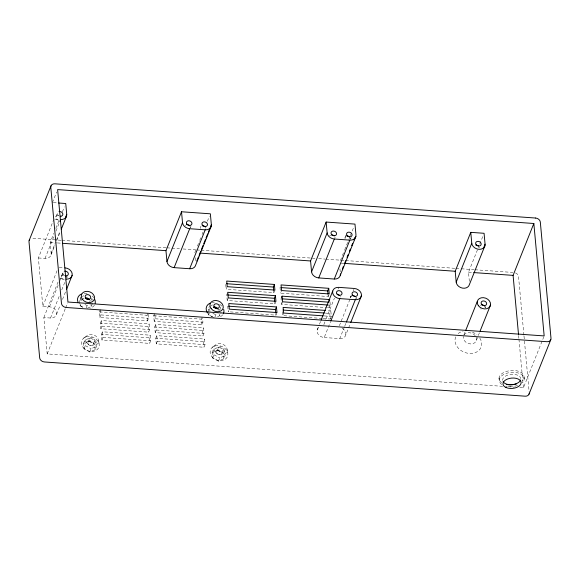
<?xml version="1.0" encoding="UTF-8"?>
<svg xmlns="http://www.w3.org/2000/svg" width="580" height="580" viewBox="0 0 580 580"><rect width="100%" height="100%" fill="white"/><g stroke="black" fill="none" stroke-linecap="round" stroke-linejoin="round"><path stroke-width="0.43" stroke-dasharray="2.9 2.17" d="M52.425 202.565L56.644 192.024M502.635 386.331L47.197 353.909L43.855 317.557L50.511 318.036A6.851 5.423 21.8 0 0 56.644 312.888A6.851 5.423 21.8 0 0 49.474 306.791L42.826 306.32L38.381 257.969L53.614 219.885M55.789 217L57.347 213.106M38.381 257.969L45.037 258.441A6.851 5.423 21.8 0 0 51.17 253.293L50.17 242.425L53.817 233.319M55.803 228.353L59.443 219.24M62.422 211.794L64.409 206.821M45.037 258.441L54.303 235.255M55.963 231.115L59.936 221.183M51.17 253.293L55.144 243.361M56.47 240.048L60.11 230.942M51.076 254.729L55.049 244.796M56.709 240.656L60.023 232.377M42.826 306.32L57.391 269.888M43.855 317.557L58.094 281.96M61.27 276.595L62.821 272.702M49.474 306.791L58.747 283.606M60.073 280.299L63.713 271.186M50.511 318.036L59.45 295.677M61.77 289.884L65.743 279.951M66.736 278.19L67.36 276.631M56.557 314.324L60.197 305.218M62.517 299.425L65.83 291.145M47.197 353.909L65.272 308.719M65.605 307.886L67.614 302.861M82.94 307.32L80.033 305.769L79.532 300.331L80.83 297.09M80.033 305.769L80.685 304.145M86.181 308.067L87.152 305.638L89.429 304.645M90.676 301.121L91.974 297.881M87.377 308.219L91.176 306.559L92.474 303.318M83.491 343.433L84.789 340.185L90.11 337.864L95.932 340.982L96.432 346.412L95.135 349.66L89.813 351.98L83.991 348.863L83.491 343.433L88.812 341.113L90.11 337.864M83.991 348.863L85.289 345.622L84.789 340.185M148.226 314.295L148.596 318.311L147.559 320.907L99.869 317.507L99.354 311.888L100.13 309.945M87.877 342.505L89.175 339.264M99.869 317.507L100.906 314.918L100.391 309.292M100.383 323.132L101.42 320.537L149.111 323.93L149.625 329.556L148.589 332.151L100.898 328.751L100.383 323.132L148.074 326.525L149.111 323.93M89.813 351.98L91.111 348.732L96.432 346.412M93.344 344.099L94.641 340.859M95.135 349.66L94.634 344.223L95.932 340.982M100.898 328.751L101.942 326.156L101.42 320.537M101.42 334.377L102.457 331.782L150.147 335.175L150.662 340.801L149.625 343.389L101.935 339.996L101.42 334.377L149.111 337.77L150.147 335.175M101.935 339.996L102.972 337.4L102.457 331.782M147.559 320.907L147.037 315.281L147.82 313.338M154.215 321.378L153.693 315.759L154.729 313.164L155.251 318.782L154.215 321.378L201.898 324.771L202.942 322.183L202.572 318.166M190.972 226.229L190.349 227.788A2.857 2.262 21.8 0 0 190.392 227.186M154.729 326.997L155.766 324.409L203.457 327.801L203.971 333.42L202.935 336.016L155.244 332.623L154.729 326.997L202.42 330.397L203.457 327.801M155.244 332.623L156.281 330.027L155.766 324.409M155.759 338.242L156.796 335.646L204.486 339.046L205.008 344.665L203.964 347.26L156.281 343.868L155.759 338.242L203.45 341.642L204.486 339.046M156.281 343.868L157.318 341.272L156.796 335.646M194.793 252.72L195.786 250.234M197.439 246.094L199.426 241.128M199.759 240.301L200.752 237.814M202.079 234.508L203.073 232.022M207.379 221.256L209.365 216.289M201.898 324.771L201.383 319.152L202.159 317.209M208.466 312.598L208.184 309.488L209.481 306.247M213.774 317.651L208.684 314.925L209.329 313.301M214.825 317.231L215.804 314.795L218.08 313.802M274.913 290.072L273.869 292.668L226.186 289.268L226.961 287.325M227.476 292.943L226.7 294.894L227.215 300.512L274.906 303.906L275.942 301.317M217.543 316.709L219.827 315.716L221.118 312.475M227.215 300.512L228.252 297.917M276.979 312.555L275.935 315.15L228.252 311.757L228.767 310.459M212.142 352.589L213.44 349.349L218.762 347.029L224.583 350.139L225.083 355.576L223.786 358.817L218.464 361.137L212.643 358.027L212.142 352.589L217.464 350.269L218.762 347.029M212.643 358.027L213.94 354.779L213.44 349.349M216.529 351.661L217.826 348.421M218.464 361.137L219.762 357.896L225.083 355.576M221.995 353.256L223.293 350.015M223.786 358.817L223.286 353.38L224.583 350.139M328.737 295.235L328.215 296.532L280.524 293.139L281.561 290.544M281.561 297.467L281.046 298.758L281.561 304.384L326.547 307.589M281.561 304.384L282.598 301.788M322.183 318.442L282.59 315.629L283.627 313.033M345.027 237.59L346.586 233.704M340.409 260.536L342.062 256.396M342.396 255.562L344.382 250.596M344.708 249.77L348.681 239.837M349.015 239.004L350.008 236.524M350.342 235.698L353.655 227.418M351.118 237.633L350.501 239.185A2.857 2.262 21.8 0 0 350.385 237.974M317.144 329.984L319.13 325.017M319.464 324.184L320.791 320.878M327.446 307.646L329.251 307.777L330.288 305.181L329.846 300.368M323.85 324.619L325.837 319.652M326.17 318.819L334.45 298.12M338.089 289.014L338.756 287.361M323.082 318.507L330.281 319.022L329.766 313.403L330.803 310.808L326.301 310.488M330.281 319.022L331.318 316.426L330.803 310.808M318.637 327.584A6.851 5.423 21.8 0 0 317.753 333.609A6.851 5.423 21.8 0 0 324.22 337.517L330.513 321.784M350.508 297.185L351.132 295.626M339.38 325.721L350.305 298.403M350.639 297.569L351.299 295.916M353.285 290.95L353.952 289.297M324.22 337.517L339.75 338.618L344.382 327.033M344.716 326.199L346.043 322.893M356.599 297.221L355.975 298.772A2.857 2.262 21.8 0 0 355.533 296.974M339.75 338.618A6.851 5.423 21.8 0 0 345.796 334.914L350.429 323.321M469.35 281.401L468.502 272.208L478.442 247.37M479.762 244.057L482.748 236.604M463.986 334.725L465.32 331.39M485.692 306.414L485.068 307.973A2.857 2.262 21.8 0 0 484.96 306.755M476.441 340.214L479.442 332.71M519.803 387.556L523.421 387.81L543.837 336.762M83.593 338.205L86.84 335.748M212.244 347.362L215.485 344.904M82.353 296.423L83.868 295.764M79.532 300.331L81.055 299.671M81.816 299.338L84.093 298.345M211.004 305.587L212.519 304.921M208.184 309.488L209.706 308.828M53.317 202.63L57.753 202.942M54.774 219.117L59.769 219.472M61.103 240.287L33.089 238.293A4.567 3.618 21.8 0 0 31.422 238.46M62.002 240.352L165.909 247.747M166.808 247.812L179.459 248.711M183.07 248.972L195.721 249.871M196.627 249.936L200.238 250.19M201.144 250.255L314.983 258.361M318.594 258.615L324.923 259.071M325.822 259.13L344.796 260.485M345.702 260.55L455.024 268.33M455.931 268.395L460.447 268.714M461.354 268.779L473.998 269.678M474.904 269.743L512.851 272.448M50.17 242.425L56.456 242.875M57.355 242.933L61.842 243.252M341.207 263.146L343.904 263.334M468.502 272.208L473.853 272.586M59.218 267.46L65.04 267.88M60.255 278.704L64.409 279.002M328.49 305.058L330.288 305.181M325.264 313.077L329.766 313.403M324.118 315.911L331.318 316.426M99.354 311.888L147.037 315.281M153.693 315.759L201.383 319.152M100.906 314.918L148.596 318.311M155.251 318.782L202.942 322.183M101.942 326.156L149.625 329.556M156.281 330.027L203.971 333.42M102.972 337.4L150.662 340.801M157.318 341.272L205.008 344.665M508.058 386.722L514.387 387.172M217.87 309.502L219.327 310.286L220.625 307.045L220.835 309.372M212.889 313.236L215.804 314.795M217.464 350.269L223.286 353.38M213.94 354.779L219.762 357.896M84.97 304.471L87.152 305.638M88.812 341.113L94.634 344.223M85.289 345.622L91.111 348.732M227.215 349.689L227.875 353.742M98.564 340.532L99.224 344.578M523.914 335.117L518.534 276.573A4.567 3.618 21.8 0 0 515.475 272.919M523.994 336.016L529.214 392.754M524.044 377.123L524.218 378.994M518.629 335.646L518.875 338.343M518.955 339.242L523.421 387.81M499.003 378.131L499.177 380.009M339.952 268.866L340.257 272.216M328.07 294.93L328.215 296.532M328.954 304.565L329.251 307.777M280.01 287.52L280.524 293.139M282.221 311.612L282.59 315.629M273.724 291.058L273.869 292.668M274.76 302.303L274.906 303.906M275.79 313.548L275.935 315.15M225.743 284.454L226.186 289.268M227.73 306.138L228.252 311.757M219.682 314.164L219.827 315.716M209.764 309.35L209.982 311.685M208.539 313.374L208.684 314.925M202.42 330.397L202.935 336.016M203.45 341.642L203.964 347.26M195.257 257.738L195.714 262.755M148.074 326.525L148.589 332.151M149.111 337.77L149.625 343.389M92.046 298.656L92.184 300.208M90.958 304.232L91.176 306.559M80.903 297.866L81.258 301.745M501.627 382.626A12.564 7.127 -5.3 0 1 502.744 373.078A12.564 7.127 -5.3 0 1 519.383 371.577A12.564 7.127 -5.3 0 1 522.13 380.77M501.801 384.497A12.564 7.127 -5.3 0 1 502.918 374.948A12.564 7.127 -5.3 0 1 519.557 373.447A12.564 7.127 -5.3 0 1 522.304 382.648M517.548 385.453A12.564 7.127 -5.3 0 1 508 386.555M507.224 386.454A12.564 7.127 -5.3 0 1 505.731 386.157M502.606 380.378A9.135 5.184 -5.3 0 1 511.147 374.346A9.135 5.184 -5.3 0 1 520.797 378.624M345.144 238.808A2.857 2.262 21.8 0 1 345.651 236.596M479.479 247.167A2.857 2.262 21.8 0 1 479.631 247.776M94.417 305.145A9.135 7.228 21.8 0 1 90.074 308.111M82.556 307.023A9.135 7.228 21.8 0 1 79.054 304.05M84.172 293.357A9.135 7.228 21.8 0 1 87.254 293.582M92.177 295.996A9.135 7.228 21.8 0 1 93.728 297.649M222.706 314.824A9.135 7.228 21.8 0 1 218.718 317.267M212.657 316.839A9.135 7.228 21.8 0 1 207.705 313.214M212.077 302.608A9.135 7.228 21.8 0 1 214.354 302.513M219.566 304.232A9.135 7.228 21.8 0 1 221.915 306.233M89.385 300.998A2.857 2.262 21.8 0 1 89.16 301.542M218.073 309.56A2.857 2.262 21.8 0 1 218.036 310.155M58.739 220.139A2.857 2.262 21.8 0 1 55.745 217.297A2.857 2.262 21.8 0 1 59.037 215.586M58.884 215.832A2.857 2.262 21.8 0 1 58.508 211.78M64.213 279.734A2.857 2.262 21.8 0 1 61.226 276.892A2.857 2.262 21.8 0 1 64.511 275.181M66.62 276.972A2.857 2.262 21.8 0 1 66.772 277.588M64.358 275.427A2.857 2.262 21.8 0 1 63.981 271.375M185.107 225.649A2.857 2.262 21.8 0 1 185.506 225.192M200.52 228.506A2.857 2.262 21.8 0 1 201.035 226.294M205.769 227.679A2.857 2.262 21.8 0 1 205.914 228.288M342.113 328.367A6.851 5.423 21.8 0 1 345.796 334.914M329.73 235.944A2.857 2.262 21.8 0 1 330.665 235.154M334.863 236.872A2.857 2.262 21.8 0 1 334.972 238.083M340.337 296.46A2.857 2.262 21.8 0 1 340.489 297.076M350.465 297.779A2.857 2.262 21.8 0 1 351.668 295.851M476.18 337.306A6.851 5.423 21.8 0 1 470.402 343.925A6.851 5.423 21.8 0 1 463.318 336.393M463.862 335.08A6.851 5.423 21.8 0 1 475.39 335.9M479.805 338.067A13.71 10.846 21.8 0 1 469.358 353.438A13.71 10.846 21.8 0 1 455.938 336.371M458.185 333.572A13.71 10.846 21.8 0 1 463.072 331.245M472.468 332.173A13.71 10.846 21.8 0 1 477.007 334.914M481.132 309.104A2.857 2.262 21.8 0 1 480.523 308.69M480.218 305.377A2.857 2.262 21.8 0 1 480.762 305.044M83.013 347.152A9.135 7.228 21.8 0 0 98.382 348.246A9.135 7.228 21.8 0 0 89.661 336.458A9.135 7.228 21.8 0 0 83.013 347.152M211.664 356.308A9.135 7.228 21.8 0 0 227.034 357.403A9.135 7.228 21.8 0 0 218.312 345.615A9.135 7.228 21.8 0 0 211.664 356.308M218.268 350.219A2.857 2.262 21.8 0 0 223.068 350.559A2.857 2.262 21.8 0 0 220.342 346.876A2.857 2.262 21.8 0 0 218.268 350.219M216.971 353.459A2.857 2.262 21.8 0 0 221.77 353.8A2.857 2.262 21.8 0 0 219.044 350.117A2.857 2.262 21.8 0 0 216.971 353.459M89.617 341.062A2.857 2.262 21.8 0 0 94.417 341.402A2.857 2.262 21.8 0 0 91.691 337.719A2.857 2.262 21.8 0 0 89.617 341.062M88.319 344.302A2.857 2.262 21.8 0 0 93.119 344.643A2.857 2.262 21.8 0 0 90.4 340.96A2.857 2.262 21.8 0 0 88.319 344.302M86.406 342.461A6.851 5.423 21.8 0 0 97.933 343.28A6.851 5.423 21.8 0 0 91.394 334.435A6.851 5.423 21.8 0 0 86.406 342.461M215.057 351.618A6.851 5.423 21.8 0 0 226.577 352.437A6.851 5.423 21.8 0 0 220.045 343.599A6.851 5.423 21.8 0 0 215.057 351.618"/><path stroke-width="0.87" d="M29.203 240.316L50.996 185.832M59.936 221.183L60.595 219.53A6.851 5.423 21.8 0 0 66.736 214.382L65.736 203.515L58.638 203.007M65.743 216.862L66.736 214.382M61.342 229.064L66.642 215.818M66.49 289.485L72.116 275.413M211.265 226.113L195.699 265.031A6.851 5.423 21.8 0 1 189.653 268.736L174.131 267.634A6.851 5.423 21.8 0 1 166.953 261.536L165.96 250.669L181.518 211.758L210.359 213.81L211.352 224.677L210.692 226.331M166.953 261.536L182.519 222.626L181.518 211.758M174.131 267.634L189.689 228.716A6.851 5.423 21.8 0 1 182.519 222.626M189.653 268.736L205.219 229.825A6.851 5.423 21.8 0 0 211.352 224.677M196.787 261.109L198.44 256.969M199.1 255.309L200.76 251.169M201.419 249.516L203.08 245.376M203.739 243.716L205.393 239.576M206.06 237.923L207.713 233.783M208.372 232.13L210.032 227.991M273.651 290.254L273.354 287.042L274.391 284.446L226.707 281.053L227.222 286.68L274.913 290.072L274.391 284.446M274.681 301.498L274.391 298.287L275.427 295.691L227.737 292.298L228.252 297.917L275.942 301.317L275.427 295.691M275.717 312.743L275.42 309.531L276.457 306.936L228.774 303.543L229.288 309.162L276.979 312.555L276.457 306.936M281.561 297.467L282.083 296.17L329.766 299.563L328.729 302.158L281.945 298.823M310.575 260.964L326.141 222.053L354.974 224.105L355.975 234.972A6.851 5.423 21.8 0 1 349.834 240.12L334.276 279.031L318.746 277.929A6.851 5.423 21.8 0 1 311.576 271.832L310.575 260.964L200.18 253.105M311.576 271.832L327.142 232.921L326.141 222.053M318.746 277.929L334.312 239.011A6.851 5.423 21.8 0 1 327.142 232.921M327.997 294.125L327.7 290.913L328.737 288.318L281.046 284.925L281.561 290.544L329.251 293.944L328.737 288.318M321.117 320.044L332.71 291.066M342.396 268.917L343.389 266.43M344.716 263.124L345.709 260.637M347.036 257.324L348.029 254.845M349.356 251.531L350.349 249.045M351.668 245.731L352.662 243.252M353.988 239.939L354.982 237.459M340.315 275.326L355.881 236.408M330.846 320.957L339.786 298.606A6.851 5.423 21.8 0 1 332.615 292.508A6.851 5.423 21.8 0 1 338.756 287.361L354.279 288.463A6.851 5.423 21.8 0 1 361.449 294.56A6.851 5.423 21.8 0 1 355.315 299.708L346.376 322.06M350.762 322.494L361.362 296.003M484.974 245.601L469.409 284.512A6.851 5.423 21.8 0 1 462.492 288.115A6.851 5.423 21.8 0 1 456.199 282.126L455.199 271.259L470.764 232.348L484.068 233.29L485.068 244.165L484.075 246.645M456.199 282.126L471.757 243.216L470.764 232.348M465.653 330.556L477.333 301.368M480.11 331.042L490.455 305.196M518.542 334.747L513.09 275.384L533.839 223.496L57.616 189.595L67.947 302.028L544.171 335.929L533.839 223.496M529.003 394.168L550.797 339.684M189.689 228.716L205.219 229.825M334.312 239.011L349.834 240.12M62.742 243.317L165.96 250.669M344.796 263.4L455.199 271.259M473.853 272.586L513.09 275.384M226.57 283.714L273.354 287.042M280.909 287.579L327.7 290.913M339.786 298.606L355.315 299.708M227.599 294.959L274.391 298.287M327.584 304.993L282.598 301.788L282.083 296.17M325.402 310.423L283.113 307.407L283.627 313.033L323.219 315.853M228.636 306.196L275.42 309.531M282.975 310.068L324.365 313.012M213.505 307.168L216.412 308.727M85.579 298.403L87.769 299.57M529.149 393.711A4.567 3.618 21.8 0 1 525.117 396.184L44.457 361.964A4.567 3.618 21.8 0 1 39.679 357.904L29 241.722A4.567 3.618 21.8 0 1 29.71 239.511M516.642 383.829A12.564 7.127 -5.3 0 1 506.296 384.446M520.622 379.987A9.135 5.184 -5.3 0 1 512.249 384.656A9.135 5.184 -5.3 0 1 503.056 381.684M346.84 236.075A2.857 2.262 21.8 0 1 349.573 236.872M475.934 245.268A2.857 2.262 21.8 0 1 478.667 246.065M485.068 244.165A6.851 5.423 21.8 0 1 478.928 249.313A6.851 5.423 21.8 0 1 471.757 243.216M340.409 273.883A6.851 5.423 21.8 0 1 334.276 279.031M78.003 302.18A9.135 7.228 21.8 0 1 81.359 294.046M94.787 299.519A9.135 7.228 21.8 0 1 95.142 303.398M207.292 312.606A9.135 7.228 21.8 0 1 210.011 303.202M223.662 309.329A9.135 7.228 21.8 0 1 223.373 313.751M85.724 297.888A2.857 2.262 21.8 0 1 89.276 299.787M213.73 307.233A2.857 2.262 21.8 0 1 217.92 308.944M60.334 216.282A2.857 2.262 21.8 0 1 60.82 216.797M59.153 211.591A2.857 2.262 21.8 0 1 62.8 213.795A2.857 2.262 21.8 0 1 60.298 216.246M65.199 275.464A2.857 2.262 21.8 0 1 66.294 276.392M64.634 271.186A2.857 2.262 21.8 0 1 68.331 273.695A2.857 2.262 21.8 0 1 65.047 275.71M65.04 267.88A6.851 5.423 21.8 0 1 72.21 273.97A6.851 5.423 21.8 0 1 66.076 279.118M186.695 224.677A2.857 2.262 21.8 0 1 189.914 225.99M202.217 225.78A2.857 2.262 21.8 0 1 205.436 227.092M331.31 234.972A2.857 2.262 21.8 0 1 334.044 235.77M337.502 294.538A2.857 2.262 21.8 0 1 339.525 295.358M352.314 295.662A2.857 2.262 21.8 0 1 355.047 296.46M481.407 304.863A2.857 2.262 21.8 0 1 484.626 306.175M535.543 218.036L54.883 183.816A4.567 3.618 21.8 0 0 50.786 187.246L61.465 303.427A4.567 3.618 21.8 0 0 66.243 307.487L546.911 341.707A4.567 3.618 21.8 0 0 551 338.278L540.321 222.096A4.567 3.618 21.8 0 0 535.543 218.036M505.999 387.512A9.135 5.184 -5.3 0 0 520.971 383.735A9.135 5.184 -5.3 0 0 509.16 378.501A9.135 5.184 -5.3 0 0 505.999 387.512M347.029 235.502A2.857 2.262 21.8 0 0 351.828 235.843A2.857 2.262 21.8 0 0 349.109 232.152A2.857 2.262 21.8 0 0 347.029 235.502M476.122 244.688A2.857 2.262 21.8 0 0 480.921 245.028A2.857 2.262 21.8 0 0 478.196 241.345A2.857 2.262 21.8 0 0 476.122 244.688M85.651 297.961A2.857 2.262 21.8 0 0 90.458 298.301A2.857 2.262 21.8 0 0 87.732 294.618A2.857 2.262 21.8 0 0 85.651 297.961M82.447 299.36A6.851 5.423 21.8 0 0 93.967 300.179A6.851 5.423 21.8 0 0 87.435 291.341A6.851 5.423 21.8 0 0 82.447 299.36M211.091 308.517A6.851 5.423 21.8 0 0 222.618 309.343A6.851 5.423 21.8 0 0 216.079 300.498A6.851 5.423 21.8 0 0 211.091 308.517M214.303 307.117A2.857 2.262 21.8 0 0 219.11 307.458A2.857 2.262 21.8 0 0 216.383 303.775A2.857 2.262 21.8 0 0 214.303 307.117M186.883 224.097A2.857 2.262 21.8 0 0 191.683 224.438A2.857 2.262 21.8 0 0 188.957 220.755A2.857 2.262 21.8 0 0 186.883 224.097M202.405 225.2A2.857 2.262 21.8 0 0 207.212 225.548A2.857 2.262 21.8 0 0 204.486 221.857A2.857 2.262 21.8 0 0 202.405 225.2M331.499 234.393A2.857 2.262 21.8 0 0 336.306 234.733A2.857 2.262 21.8 0 0 333.58 231.05A2.857 2.262 21.8 0 0 331.499 234.393M336.98 293.988A2.857 2.262 21.8 0 0 341.779 294.328A2.857 2.262 21.8 0 0 339.053 290.645A2.857 2.262 21.8 0 0 336.98 293.988M352.502 295.089A2.857 2.262 21.8 0 0 357.309 295.43A2.857 2.262 21.8 0 0 354.583 291.747A2.857 2.262 21.8 0 0 352.502 295.089M478.384 305.682A6.851 5.423 21.8 0 0 489.911 306.501A6.851 5.423 21.8 0 0 483.372 297.663A6.851 5.423 21.8 0 0 478.384 305.682M481.596 304.282A2.857 2.262 21.8 0 0 486.402 304.623A2.857 2.262 21.8 0 0 483.676 300.94A2.857 2.262 21.8 0 0 481.596 304.282"/></g></svg>
